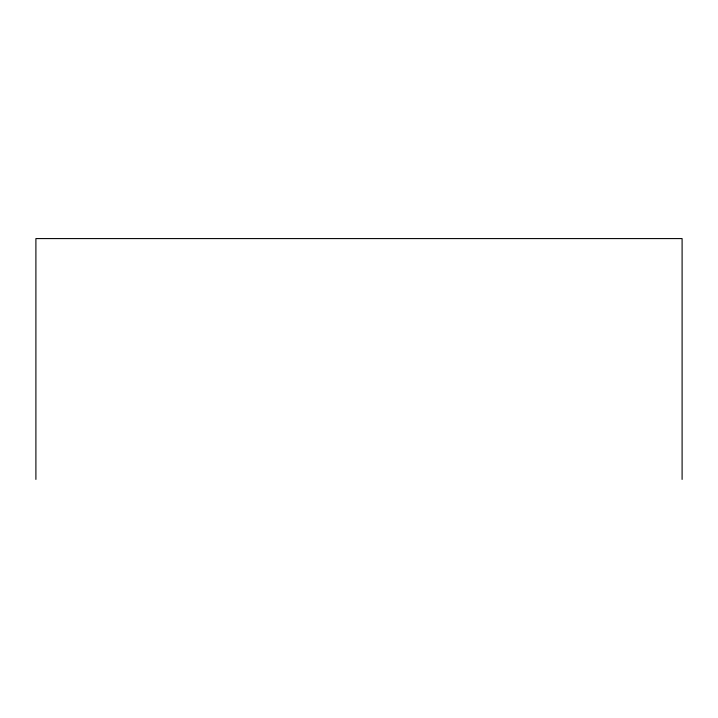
<?xml version="1.0" encoding="UTF-8"?>
<svg xmlns="http://www.w3.org/2000/svg" width="718" height="718" viewBox="0 0 718 718"><rect width="100%" height="100%" fill="white"/><g stroke="black" fill="none" stroke-linecap="round" stroke-linejoin="round"><path stroke-width="1.08" d="M682.1 479.418L682.1 238.582L35.9 238.582L35.9 479.418"/></g></svg>
